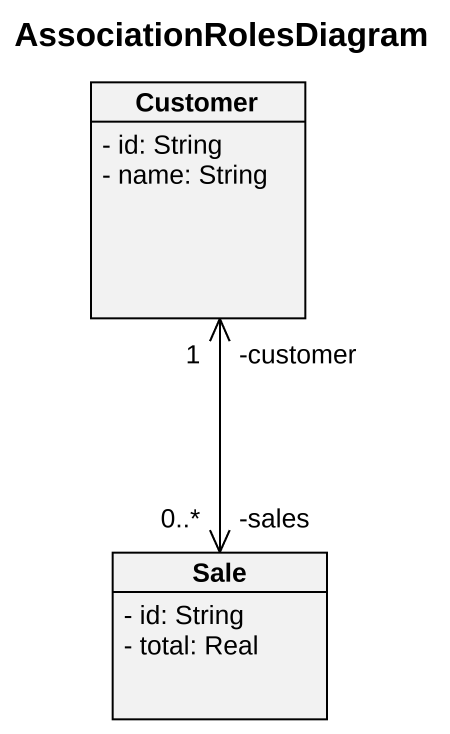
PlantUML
@startuml
title AssociationRolesDiagram
hide circle
hide empty members
skinparam classAttributeIconSize 0
class Customer {
  - id: String
  - name: String
}
class Sale {
  - id: String
  - total: Real
}
Customer "-customer\n1" <--> "-sales\n0..*" Sale
@enduml
